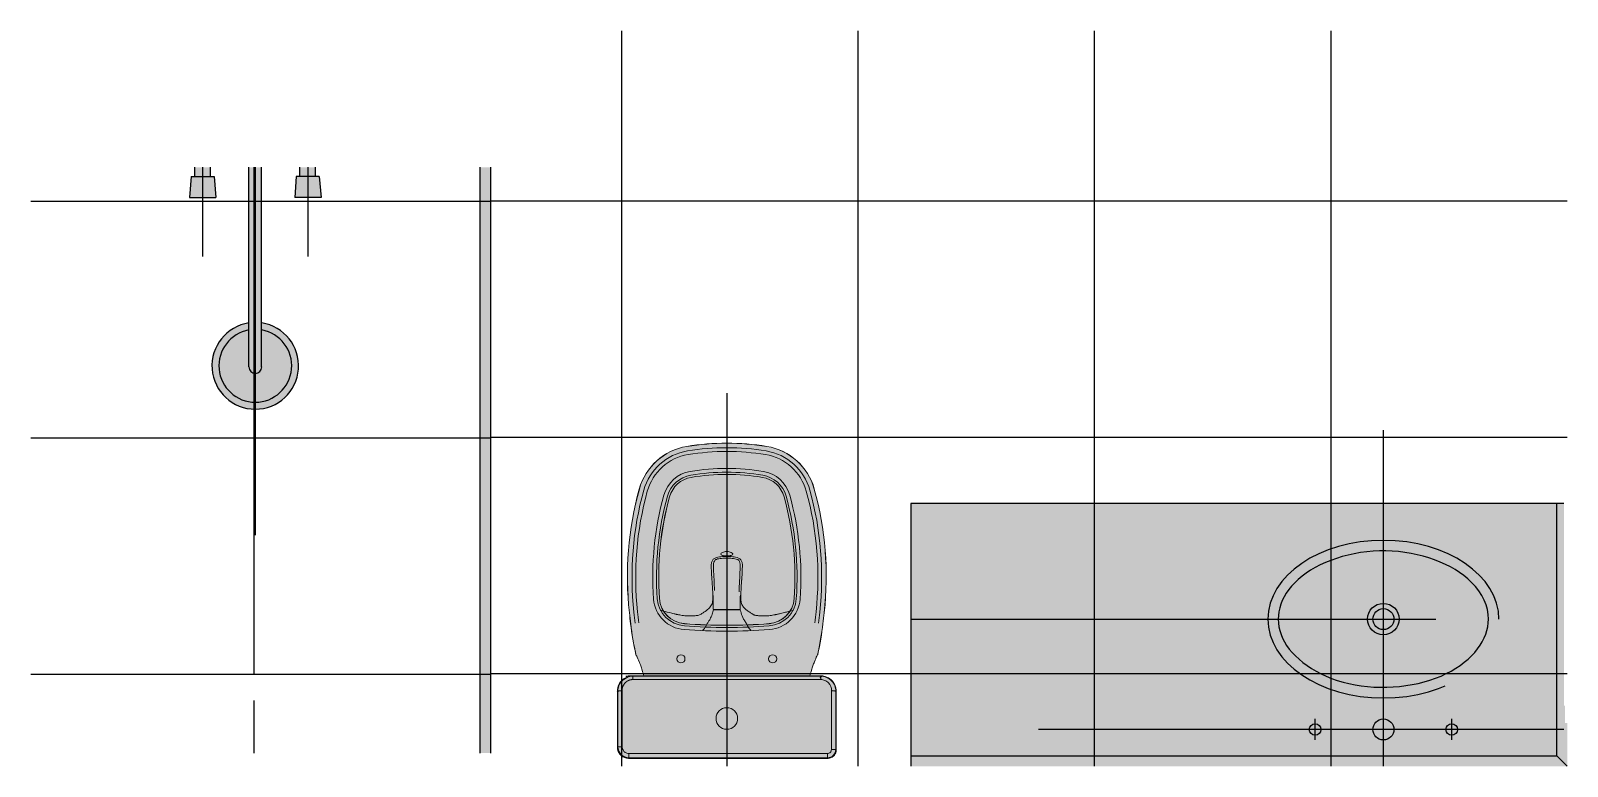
# Model space of a CAD drawing. Header units: millimetres. Extents: x -16.5 to 79.8, y -29.3 to 65.7.
# Drawn here: x 13.6 to 16.525, y 4.275 to 5.675 of the extents above; entities that cross this region are included whole.
import ezdxf

# ---------------------------------------------------------------- set-up
doc = ezdxf.new("R2010")
doc.units = ezdxf.units.MM
doc.header["$LTSCALE"] = 20
doc.linetypes.add('HIDDEN', pattern=[0.375, 0.25, -0.125])
doc.layers.add('ARQ-STA - MOBILIÁRIO_GERAL', color=251, linetype='Continuous')
doc.layers.add('ARQ-STA - PISOS_APARTAMENTOS - BANHEIROS', color=8, linetype='Continuous')

# ---------------------------------------------------------------- blocks, each defined once
blk = doc.blocks.new('MS - L1A - PRE - TOB - TIPO_1_AO_16 - MOBILIÁRIO - LAYOUT_GERAL')
at = {"layer": 'ARQ-STA - MOBILIÁRIO_GERAL'}
h = blk.add_hatch(color=255, dxfattribs=at)
h.dxf.hatch_style = 1
h.paths.add_polyline_path([(3334.1191, 1276.6262), (3334.1191, 1276.6088), (3334.1259, 1276.6088), (3334.1287, 1276.5688), (3334.0789, 1276.5688), (3334.0823, 1276.6088), (3334.0891, 1276.6088), (3334.0891, 1276.6262)])
edge = h.paths.add_edge_path()
edge.add_line((3334.1919, 1276.6262), (3334.1919, 1276.33))
edge.add_arc((3334.2041, 1276.2484), 0.0825, 458.4801, 801.5199)
edge.add_line((3334.2162, 1276.33), (3334.2162, 1276.6262))
edge.add_line((3334.2162, 1276.6262), (3334.1919, 1276.6262))
h.paths.add_polyline_path([(3334.319, 1276.6262), (3334.319, 1276.6088), (3334.3259, 1276.6088), (3334.3293, 1276.5688), (3334.2794, 1276.5688), (3334.2822, 1276.6088), (3334.289, 1276.6088), (3334.289, 1276.6262)])
h.paths.add_polyline_path([(3334.6316, 1276.6262), (3334.6516, 1276.6262), (3334.6516, 1275.5112), (3334.6316, 1275.5112)])
h = blk.add_hatch(color=255, dxfattribs=at)
h.dxf.hatch_style = 1
edge = h.paths.add_edge_path()
edge.add_arc((3335.1017, 1275.6295), 0.4717, 440.7069, 450.0006)
edge.add_arc((3335.1017, 1275.6295), 0.4717, 449.9995, 459.2931)
edge.add_arc((3335.0437, 1275.9838), 0.1127, 99.2931, 164.529)
edge.add_arc((3335.5385, 1275.8469), 0.6261, 164.529, 186.29)
edge.add_arc((3336.7933, 1275.9852), 1.8885, 186.29, 186.9272)
edge.add_arc((3335.5312, 1275.8318), 0.6171, 186.9272, 192.4042)
edge.add_spline(control_points=[(3334.9285, 1275.6993), (3334.9285, 1275.6992), (3334.9286, 1275.6989), (3334.9288, 1275.6985)], knot_values=[0, 0, 0, 0, 1, 1, 1, 1], degree=3, periodic=0)
edge.add_spline(control_points=[(3334.9288, 1275.6985), (3334.9292, 1275.6976), (3334.9296, 1275.6967), (3334.9301, 1275.6959)], knot_values=[0, 0, 0, 0, 1, 1, 1, 1], degree=3, periodic=0)
edge.add_spline(control_points=[(3334.9301, 1275.6959), (3334.9317, 1275.6929), (3334.9333, 1275.6893), (3334.935, 1275.6852)], knot_values=[0, 0, 0, 0, 1, 1, 1, 1], degree=3, periodic=0)
edge.add_spline(control_points=[(3334.935, 1275.6852), (3334.9359, 1275.6828), (3334.9369, 1275.6802), (3334.9388, 1275.6748), (3334.9397, 1275.6719), (3334.9406, 1275.6689)], knot_values=[0, 0, 0, 0, 0.5, 0.5, 1, 1, 1, 1], degree=3, periodic=0)
edge.add_spline(control_points=[(3334.9406, 1275.6689), (3334.9417, 1275.6653), (3334.9428, 1275.6618), (3334.9439, 1275.6582)], knot_values=[1.001746, 1.001746, 1.001746, 1.001746, 1.606549, 1.606549, 1.606549, 1.606549], degree=3, periodic=0)
edge.add_line((3334.9439, 1275.6582), (3335.2595, 1275.6582))
edge.add_spline(control_points=[(3335.2595, 1275.6582), (3335.2606, 1275.6618), (3335.2617, 1275.6653), (3335.2628, 1275.6689)], knot_values=[-0.606371, -0.606371, -0.606371, -0.606371, -0.002879, -0.002879, -0.002879, -0.002879], degree=3, periodic=0)
edge.add_spline(control_points=[(3335.2628, 1275.6689), (3335.2637, 1275.6719), (3335.2646, 1275.6747), (3335.2665, 1275.6801), (3335.2675, 1275.6828), (3335.2684, 1275.6852)], knot_values=[0, 0, 0, 0, 0.5, 0.5, 1, 1, 1, 1], degree=3, periodic=0)
edge.add_spline(control_points=[(3335.2684, 1275.6852), (3335.2701, 1275.6893), (3335.2717, 1275.6929), (3335.2733, 1275.6959)], knot_values=[0, 0, 0, 0, 1, 1, 1, 1], degree=3, periodic=0)
edge.add_spline(control_points=[(3335.2733, 1275.6959), (3335.2738, 1275.6967), (3335.2742, 1275.6976), (3335.2746, 1275.6985)], knot_values=[0, 0, 0, 0, 1, 1, 1, 1], degree=3, periodic=0)
edge.add_spline(control_points=[(3335.2746, 1275.6985), (3335.2748, 1275.6988), (3335.2748, 1275.699), (3335.2749, 1275.6993)], knot_values=[0, 0, 0, 0, 1, 1, 1, 1], degree=3, periodic=0)
edge.add_arc((3334.6724, 1275.8318), 0.6169, 347.5956, 353.0726)
edge.add_arc((3333.4101, 1275.9852), 1.8885, 353.0726, 353.71)
edge.add_arc((3334.6649, 1275.8469), 0.6261, 353.71, 375.471)
edge.add_arc((3335.1597, 1275.9838), 0.1127, 375.471, 440.7069)
h = blk.add_hatch(color=255, dxfattribs=at)
h.dxf.hatch_style = 1
h.paths.add_polyline_path([(3336.7016, 1275.5683), (3336.7016, 1275.4862), (3335.4517, 1275.4862), (3335.4517, 1275.9862), (3336.6952, 1275.9862), (3336.6952, 1275.6013), (3336.697, 1275.6013), (3336.697, 1275.5683)])
h = blk.add_hatch(color=255, dxfattribs=at)
h.dxf.hatch_style = 1
h.paths.add_polyline_path([(3335.3101, 1275.6285), (3335.3101, 1275.518, -0.414214), (3335.2933, 1275.5012), (3334.9153, 1275.5012, -0.414214), (3334.8933, 1275.5232), (3334.8933, 1275.6285, -0.414214), (3334.923, 1275.6582), (3335.2804, 1275.6582, -0.414215)])
for p, q in [((3334.0891, 1276.6088), (3334.0891, 1276.6262)), ((3334.1191, 1276.6088), (3334.1191, 1276.6262)), ((3334.1919, 1276.2462), (3334.1919, 1276.6262)), ((3334.2162, 1276.2462), (3334.2162, 1276.6262)), ((3334.289, 1276.6088), (3334.289, 1276.6262)), ((3334.319, 1276.6088), (3334.319, 1276.6262)), ((3334.0823, 1276.6088), (3334.0789, 1276.5688)), ((3334.0823, 1276.6088), (3334.1259, 1276.6088)), ((3334.1259, 1276.6088), (3334.1287, 1276.5688)), ((3334.2822, 1276.6088), (3334.2794, 1276.5688)), ((3334.3259, 1276.6088), (3334.2822, 1276.6088)), ((3334.3259, 1276.6088), (3334.3293, 1276.5688)), ((3334.0789, 1276.5688), (3334.1287, 1276.5688)), ((3334.3293, 1276.5688), (3334.2794, 1276.5688))]:
    blk.add_line(p, q, dxfattribs=at)
at = {"layer": 'ARQ-STA - MOBILIÁRIO_GERAL', "linetype": 'HIDDEN', "ltscale": 0.2}
blk.add_line((3334.2041, 1276.6262), (3334.2041, 1275.9262), dxfattribs=at)
at = {"layer": 'ARQ-STA - MOBILIÁRIO_GERAL', "linetype": 'Continuous', "lineweight": 18}
blk.add_line((3335.3101, 1275.518), (3335.3101, 1275.6285), dxfattribs=at)
at = {"layer": 'ARQ-STA - MOBILIÁRIO_GERAL', "linetype": 'Continuous', "lineweight": 13}
blk.add_line((3334.9153, 1275.5103), (3335.2933, 1275.5103), dxfattribs=at)
at = {"layer": 'ARQ-STA - MOBILIÁRIO_GERAL', "linetype": 'HIDDEN', "ltscale": 0.2}
for points in [[(3334.1038, 1276.6262), (3334.1038, 1276.4562)], [(3334.3044, 1276.6262), (3334.3044, 1276.4562)], [(3335.1016, 1276.1962), (3335.1016, 1275.4862)], [(3336.3516, 1275.4862), (3336.3516, 1276.1262)], [(3335.4517, 1275.7662), (3336.6952, 1275.7662)], [(3336.6952, 1275.5562), (3335.4517, 1275.5562)]]:
    blk.add_lwpolyline(points, dxfattribs=at)
at = {"layer": 'ARQ-STA - MOBILIÁRIO_GERAL'}
for points in [[(3334.6316, 1276.6262), (3334.6316, 1275.5112)], [(3334.6516, 1276.6262), (3334.6516, 1275.5112)], [(3336.6952, 1275.9862), (3335.4517, 1275.9862), (3335.4517, 1275.4862)], [(3335.4517, 1275.5062), (3336.6816, 1275.5062), (3336.6816, 1275.9862)], [(3336.6816, 1275.5062), (3336.7016, 1275.4862)]]:
    blk.add_lwpolyline(points, dxfattribs=at)
at = {"layer": 'ARQ-STA - MOBILIÁRIO_GERAL', "linetype": 'Continuous', "lineweight": 18}
for points in [[(3334.9285, 1275.6993, -0.023908), (3334.9186, 1275.7574, -0.002781), (3334.9162, 1275.7783, -0.095237), (3334.9351, 1276.0139, -0.292591), (3335.0255, 1276.095, -0.040573), (3335.1017, 1276.1012, -0.040573), (3335.1779, 1276.095, -0.292591), (3335.2683, 1276.0139, -0.095237), (3335.2872, 1275.7783)], [(3335.2872, 1275.7783, -0.002781), (3335.2848, 1275.7574, -0.023902), (3335.2749, 1275.6993)], [(3335.2804, 1275.6582, -0.414214), (3335.3101, 1275.6285), (3335.3101, 1275.6285)], [(3335.2933, 1275.5012), (3334.9153, 1275.5012, -0.414214), (3334.8933, 1275.5232), (3334.8933, 1275.6285)]]:
    blk.add_lwpolyline(points, format="xyb", dxfattribs=at)
at = {"layer": 'ARQ-STA - MOBILIÁRIO_GERAL', "linetype": 'Continuous', "lineweight": 13}
for points in [[(3334.9288, 1275.6985, -0.024218), (3334.9187, 1275.7574, -0.002781), (3334.9163, 1275.7783, -0.095237), (3334.9352, 1276.0139, -0.292591), (3335.0255, 1276.0949)], [(3335.0255, 1276.0949, -0.040573), (3335.1017, 1276.1011, -0.040573), (3335.1779, 1276.0949, -0.292591), (3335.2682, 1276.0139, -0.095237), (3335.2871, 1275.7783, -0.002781), (3335.2847, 1275.7574, -0.024218), (3335.2746, 1275.6985)], [(3334.9343, 1275.7593, -0.002781), (3334.9319, 1275.78, -0.095237), (3334.9504, 1276.0097, -0.292591), (3335.0281, 1276.0794, -0.040574), (3335.1017, 1276.0854, -0.040573), (3335.1753, 1276.0794, -0.292591), (3335.253, 1276.0097, -0.095237), (3335.2715, 1275.78, -0.002781), (3335.2691, 1275.7593)]]:
    blk.add_lwpolyline(points, format="xyb", dxfattribs=at)
at = {"layer": 'ARQ-STA - MOBILIÁRIO_GERAL', "linetype": 'Continuous', "lineweight": 13, "extrusion": (0, 0, -1)}
for points in [[(-3335.2761, 1275.7585, -0.002781), (-3335.2785, 1275.7792, -0.095237), (-3335.2598, 1276.0115, -0.292591), (-3335.1765, 1276.0864, -0.040573), (-3335.1017, 1276.0924, -0.040573), (-3335.0269, 1276.0864, -0.292591), (-3334.9436, 1276.0115)], [(-3334.9436, 1276.0115, -0.095237), (-3334.9249, 1275.7792, -0.002781), (-3334.9273, 1275.7585)]]:
    blk.add_lwpolyline(points, format="xyb", dxfattribs=at)
for points in [[(-3335.2215, 1276.002, -0.291578), (-3335.1712, 1276.0473, -0.04124), (-3335.1017, 1276.053, -0.041239), (-3335.0322, 1276.0473, -0.291578), (-3334.9819, 1276.002, -0.08628), (-3334.9623, 1275.8045, -0.371727), (-3335.0204, 1275.7463, -0.037032), (-3335.183, 1275.7463, -0.371727), (-3335.2411, 1275.8045, -0.08628)], [(-3335.1694, 1276.0361, -0.04124), (-3335.1017, 1276.0417, -0.04124), (-3335.034, 1276.0361, -0.291578), (-3334.9927, 1275.999, -0.08628), (-3334.9735, 1275.8053, -0.371727), (-3335.0212, 1275.7575, -0.037032), (-3335.1822, 1275.7575, -0.371727), (-3335.2299, 1275.8053, -0.08628), (-3335.2107, 1275.999, -0.291578)]]:
    blk.add_lwpolyline(points, format="xyb", close=True, dxfattribs=at)
at = {"layer": 'ARQ-STA - MOBILIÁRIO_GERAL', "linetype": 'Continuous', "lineweight": 13}
blk.add_lwpolyline([(3335.1017, 1276.0459, -0.04124), (3335.17, 1276.0402, -0.291578), (3335.2146, 1276.0001, -0.08628), (3335.234, 1275.805, -0.371727), (3335.1825, 1275.7534, -0.037032), (3335.0209, 1275.7534, -0.371727), (3334.9694, 1275.805, -0.08628), (3334.9888, 1276.0001, -0.291578), (3335.0334, 1276.0402, -0.04124)], format="xyb", close=True, dxfattribs=at)
at = {"layer": 'ARQ-STA - MOBILIÁRIO_GERAL', "linetype": 'Continuous', "lineweight": 18, "extrusion": (0, 0, -1)}
blk.add_lwpolyline([(-3335.0212, 1275.7576, -0.037032), (-3335.1822, 1275.7576, -0.371727), (-3335.2299, 1275.8053, -0.08628), (-3335.2106, 1275.999, -0.291578), (-3335.1694, 1276.0361, -0.04124), (-3335.1017, 1276.0417, -0.04124), (-3335.034, 1276.0361, -0.291578), (-3334.9928, 1275.999, -0.08628), (-3334.9735, 1275.8053, -0.371727)], format="xyb", close=True, dxfattribs=at)
at = {"layer": 'ARQ-STA - MOBILIÁRIO_GERAL', "linetype": 'HIDDEN', "ltscale": 0.1}
for points in [[(3336.2216, 1275.5362), (3336.2216, 1275.5762)], [(3336.4816, 1275.5362), (3336.4816, 1275.5762)]]:
    blk.add_lwpolyline(points, dxfattribs=at)
at = {"layer": 'ARQ-STA - MOBILIÁRIO_GERAL', "ltscale": 5}
for centre, radius in [((3336.3516, 1275.7662), 0.03), ((3336.3516, 1275.7662), 0.02), ((3336.2216, 1275.5562), 0.011), ((3336.3516, 1275.5562), 0.02), ((3336.4816, 1275.5562), 0.011)]:
    blk.add_circle(centre, radius, dxfattribs=at)
at = {"layer": 'ARQ-STA - MOBILIÁRIO_GERAL', "linetype": 'Continuous', "lineweight": 18, "ltscale": 5, "extrusion": (0, 0, -1)}
for centre, radius in [((-3335.0144, 1275.6907), 0.0077), ((-3335.189, 1275.6907), 0.0077), ((-3335.1017, 1275.5771), 0.0205)]:
    blk.add_circle(centre, radius, dxfattribs=at)
at = {"layer": 'ARQ-STA - MOBILIÁRIO_GERAL'}
for centre, radius, start, end in [((3334.2041, 1276.2484), 0.0825, 98.4801, 81.5199), ((3334.2041, 1276.2484), 0.0693, 100.118, 79.882), ((3334.2041, 1276.2462), 0.0122, 180, 0)]:
    blk.add_arc(centre, radius, start, end, dxfattribs=at)
at = {"layer": 'ARQ-STA - MOBILIÁRIO_GERAL', "linetype": 'HIDDEN', "ltscale": 0.2, "extrusion": (0, 0, -1)}
blk.add_ellipse((3336.3516, 1275.7662), major_axis=(0.22, 0), ratio=0.681818, dxfattribs=at)
at = {"layer": 'ARQ-STA - MOBILIÁRIO_GERAL', "linetype": 'Continuous', "lineweight": 18}
for points, knots in [([(3335.1304, 1275.8462), (3335.1307, 1275.8517), (3335.131, 1275.8572), (3335.1313, 1275.8646), (3335.1314, 1275.8665), (3335.1314, 1275.8698), (3335.1313, 1275.8712), (3335.131, 1275.8726), (3335.1309, 1275.873), (3335.1308, 1275.8734), (3335.1301, 1275.8757), (3335.1292, 1275.8773), (3335.1277, 1275.8797), (3335.1271, 1275.8805), (3335.1257, 1275.8817), (3335.1248, 1275.8821), (3335.1222, 1275.8832), (3335.1203, 1275.8837), (3335.1167, 1275.8844), (3335.1148, 1275.8847), (3335.1092, 1275.8853), (3335.1055, 1275.8855), (3335.1017, 1275.8855), (3335.0979, 1275.8855), (3335.0942, 1275.8853), (3335.0886, 1275.8847), (3335.0867, 1275.8844), (3335.0831, 1275.8837), (3335.0812, 1275.8832), (3335.0786, 1275.8821), (3335.0777, 1275.8817), (3335.0763, 1275.8805), (3335.0757, 1275.8797), (3335.0742, 1275.8773), (3335.0733, 1275.8757), (3335.0726, 1275.8734), (3335.0725, 1275.873), (3335.0724, 1275.8726), (3335.0721, 1275.8712), (3335.072, 1275.8698), (3335.072, 1275.8665), (3335.0721, 1275.8646), (3335.0724, 1275.8572), (3335.0727, 1275.8517), (3335.073, 1275.8462)], [0, 0, 0, 0, 0.625488, 0.625488, 0.83705, 0.83705, 1, 1, 1, 1.036884, 1.036884, 1.197403, 1.197403, 1.277663, 1.277663, 1.357922, 1.357922, 1.518442, 1.518442, 1.678961, 1.678961, 2, 2, 2, 2.321258, 2.321258, 2.481887, 2.481887, 2.642516, 2.642516, 2.72283, 2.72283, 2.803145, 2.803145, 2.963774, 2.963774, 3, 3, 3, 3.163702, 3.163702, 3.375074, 3.375074, 4, 4, 4, 4]), ([(3335.1017, 1275.8865), (3335.1049, 1275.8865), (3335.1081, 1275.8868), (3335.1121, 1275.8882), (3335.1131, 1275.8891), (3335.1129, 1275.8913), (3335.1119, 1275.8924), (3335.1089, 1275.8938), (3335.1077, 1275.8942), (3335.1049, 1275.8948), (3335.1033, 1275.895), (3335.1017, 1275.895), (3335.1001, 1275.895), (3335.0985, 1275.8948), (3335.0957, 1275.8942), (3335.0944, 1275.8938), (3335.0915, 1275.8924), (3335.0905, 1275.8913), (3335.0904, 1275.8891), (3335.0913, 1275.8882), (3335.0943, 1275.8872), (3335.0956, 1275.8869), (3335.0985, 1275.8866), (3335.1001, 1275.8865), (3335.1017, 1275.8865)], [0, 0, 0, 0, 0.25, 0.25, 0.5, 0.5, 0.75, 0.75, 0.875, 0.875, 1, 1, 1, 1.125, 1.125, 1.25, 1.25, 1.5, 1.5, 1.75, 1.75, 1.875, 1.875, 2, 2, 2, 2]), ([(3335.0752, 1275.8076), (3335.0752, 1275.8081), (3335.0751, 1275.8109), (3335.0749, 1275.8156), (3335.0747, 1275.8212), (3335.0744, 1275.8263), (3335.0741, 1275.8309), (3335.0739, 1275.8348), (3335.0737, 1275.8375), (3335.0735, 1275.8396), (3335.0734, 1275.8411), (3335.0733, 1275.8424), (3335.0732, 1275.8438), (3335.0731, 1275.8451), (3335.073, 1275.8459), (3335.073, 1275.8462)], [0, 0, 0, 0, 0.033552, 0.159858, 0.26751, 0.358125, 0.456129, 0.530778, 0.584152, 0.61643, 0.656607, 0.707981, 0.771742, 0.87783, 1, 1, 1, 1]), ([(3335.1304, 1275.8462), (3335.1304, 1275.8459), (3335.1303, 1275.8451), (3335.1302, 1275.8438), (3335.1301, 1275.8424), (3335.13, 1275.8411), (3335.1299, 1275.8396), (3335.1297, 1275.8375), (3335.1295, 1275.8348), (3335.1293, 1275.8309), (3335.129, 1275.8263), (3335.1287, 1275.8212), (3335.1285, 1275.8156), (3335.1283, 1275.8109), (3335.1282, 1275.8081), (3335.1282, 1275.8076)], [0, 0, 0, 0, 0.122166, 0.228254, 0.292014, 0.343386, 0.383563, 0.415842, 0.469217, 0.543866, 0.641871, 0.732487, 0.84014, 0.966447, 1, 1, 1, 1]), ([(3335.1273, 1275.7849), (3335.1248, 1275.7848), (3335.1176, 1275.7845), (3335.1051, 1275.7843), (3335.0905, 1275.7844), (3335.0806, 1275.7847), (3335.0761, 1275.7849)], [0, 0, 0, 0, 0.144584, 0.41997, 0.73818, 1, 1, 1, 1]), ([(3334.9285, 1275.6996), (3334.9285, 1275.6992), (3334.9286, 1275.6989), (3334.9288, 1275.6985), (3334.9292, 1275.6976), (3334.9296, 1275.6967), (3334.9301, 1275.6959), (3334.9317, 1275.6929), (3334.9333, 1275.6893), (3334.935, 1275.6852), (3334.9359, 1275.6828), (3334.9369, 1275.6802), (3334.9388, 1275.6748), (3334.9397, 1275.6719), (3334.9406, 1275.6689), (3334.9406, 1275.6689), (3334.9406, 1275.6689), (3334.9406, 1275.6689), (3334.9417, 1275.6653), (3334.9428, 1275.6618), (3334.9439, 1275.6582)], [0, 0, 0, 0, 1, 1, 1, 2, 2, 2, 3, 3, 3, 3.5, 3.5, 4, 4, 4, 4.001746, 4.001746, 4.001746, 4.606549, 4.606549, 4.606549, 4.606549]), ([(3335.2595, 1275.6582), (3335.2606, 1275.6618), (3335.2617, 1275.6653), (3335.2628, 1275.6689), (3335.2628, 1275.6689), (3335.2628, 1275.6689), (3335.2628, 1275.6689), (3335.2637, 1275.6719), (3335.2646, 1275.6747), (3335.2665, 1275.6801), (3335.2675, 1275.6828), (3335.2684, 1275.6852), (3335.2701, 1275.6893), (3335.2717, 1275.6929), (3335.2733, 1275.6959), (3335.2738, 1275.6967), (3335.2742, 1275.6976), (3335.2746, 1275.6985), (3335.2748, 1275.6988), (3335.2748, 1275.699), (3335.2749, 1275.6993)], [0, 0, 0, 0, 0.603492, 0.603492, 0.603492, 0.606371, 0.606371, 0.606371, 1.106371, 1.106371, 1.606371, 1.606371, 1.606371, 2.606371, 2.606371, 2.606371, 3.606371, 3.606371, 3.606371, 4.606371, 4.606371, 4.606371, 4.606371])]:
    blk.add_open_spline(points, degree=3, knots=knots, dxfattribs=at)
at = {"layer": 'ARQ-STA - MOBILIÁRIO_GERAL'}
blk.add_open_spline([(3336.5516, 1275.7662), (3336.5516, 1275.7281), (3336.5229, 1275.6878), (3336.4196, 1275.6371), (3336.3475, 1275.6295), (3336.2247, 1275.6575), (3336.1767, 1275.6925), (3336.1425, 1275.7677), (3336.1524, 1275.8084), (3336.2264, 1275.8752), (3336.2912, 1275.8972), (3336.4214, 1275.8952), (3336.4845, 1275.8711), (3336.5408, 1275.8151), (3336.5516, 1275.7904), (3336.5516, 1275.7662)], degree=3, knots=[0, 0, 0, 0, 0.947093, 0.947093, 1.894187, 1.894187, 2.84128, 2.84128, 3.788374, 3.788374, 4.735467, 4.735467, 5.682561, 5.682561, 6.283185, 6.283185, 6.283185, 6.283185], dxfattribs=at)
at = {"layer": 'ARQ-STA - MOBILIÁRIO_GERAL', "linetype": 'Continuous', "lineweight": 13}
for points, knots in [([(3335.0782, 1275.8209), (3335.0779, 1275.8277), (3335.0777, 1275.8346), (3335.077, 1275.8482), (3335.0766, 1275.8551), (3335.0763, 1275.8636), (3335.0762, 1275.8653), (3335.0761, 1275.8686), (3335.0761, 1275.8703), (3335.0766, 1275.8737), (3335.0773, 1275.8753), (3335.0786, 1275.8775), (3335.079, 1275.8782), (3335.0798, 1275.8791), (3335.0803, 1275.8793), (3335.081, 1275.8797), (3335.0814, 1275.8798), (3335.085, 1275.8811), (3335.0883, 1275.8816), (3335.095, 1275.8822), (3335.0983, 1275.8824), (3335.1017, 1275.8824), (3335.1052, 1275.8824), (3335.1086, 1275.8822), (3335.1138, 1275.8817), (3335.1155, 1275.8815), (3335.1189, 1275.8808), (3335.1206, 1275.8803), (3335.1227, 1275.8795), (3335.1231, 1275.8794), (3335.1238, 1275.8789), (3335.1241, 1275.8786), (3335.1248, 1275.8775), (3335.1253, 1275.8767), (3335.1265, 1275.8744), (3335.127, 1275.8727), (3335.1273, 1275.8692), (3335.1273, 1275.8675), (3335.1272, 1275.8639), (3335.1271, 1275.8622), (3335.1267, 1275.8534), (3335.1263, 1275.8463), (3335.1256, 1275.8322), (3335.1254, 1275.8251), (3335.1252, 1275.818)], [0, 0, 0, 0, 0.25, 0.25, 0.5, 0.5, 0.5625, 0.5625, 0.625, 0.625, 0.6875, 0.6875, 0.71875, 0.71875, 0.734375, 0.734375, 0.75, 0.75, 0.875, 0.875, 1, 1, 1, 1.125, 1.125, 1.1875, 1.1875, 1.25, 1.25, 1.265625, 1.265625, 1.28125, 1.28125, 1.3125, 1.3125, 1.375, 1.375, 1.4375, 1.4375, 1.5, 1.5, 1.75, 1.75, 2, 2, 2, 2]), ([(3335.0752, 1275.8073), (3335.0752, 1275.8071), (3335.0752, 1275.8069), (3335.0752, 1275.8054), (3335.0751, 1275.8039), (3335.0748, 1275.8009), (3335.0745, 1275.7994), (3335.0738, 1275.7963), (3335.0733, 1275.7949), (3335.0713, 1275.7907), (3335.0694, 1275.7884), (3335.0645, 1275.7838), (3335.0615, 1275.7816), (3335.0564, 1275.7782), (3335.0547, 1275.777), (3335.0519, 1275.7753), (3335.0509, 1275.7748), (3335.0488, 1275.774), (3335.0478, 1275.7737), (3335.0456, 1275.7732), (3335.0444, 1275.773), (3335.0422, 1275.7728), (3335.0411, 1275.7728), (3335.0378, 1275.7727), (3335.0356, 1275.7724), (3335.0311, 1275.7723), (3335.0288, 1275.7724), (3335.0232, 1275.7725), (3335.0201, 1275.7728), (3335.0153, 1275.7736), (3335.0137, 1275.7739), (3335.0116, 1275.7744), (3335.0111, 1275.7745), (3335.01, 1275.7746), (3335.0093, 1275.7747), (3335.0081, 1275.7748), (3335.0077, 1275.7749), (3335.007, 1275.7751), (3335.0066, 1275.7752), (3335.0054, 1275.7755), (3335.0046, 1275.7757), (3335.003, 1275.776), (3335.0022, 1275.7762), (3334.9999, 1275.7768), (3334.9985, 1275.7771), (3334.9911, 1275.779), (3334.9855, 1275.7803), (3334.9797, 1275.7818), (3334.979, 1275.7819), (3334.9778, 1275.7823), (3334.9773, 1275.7824), (3334.9761, 1275.7828), (3334.9755, 1275.783), (3334.975, 1275.7832)], [0, 0, 0, 0, 0.007224, 0.007224, 0.062951, 0.062951, 0.118677, 0.118677, 0.174404, 0.174404, 0.285857, 0.285857, 0.39731, 0.39731, 0.453037, 0.453037, 0.4809, 0.4809, 0.508764, 0.508764, 0.536627, 0.536627, 0.56449, 0.56449, 0.620217, 0.620217, 0.675943, 0.675943, 0.73167, 0.73167, 0.759533, 0.759533, 0.766499, 0.766499, 0.773465, 0.773465, 0.780431, 0.780431, 0.787397, 0.787397, 0.801328, 0.801328, 0.81526, 0.81526, 0.843123, 0.843123, 0.954577, 0.954577, 0.968508, 0.968508, 0.98244, 0.98244, 1, 1, 1, 1]), ([(3335.1282, 1275.8073), (3335.1282, 1275.8065), (3335.1282, 1275.8041), (3335.1286, 1275.801), (3335.1292, 1275.7978), (3335.1299, 1275.7952), (3335.1318, 1275.7911), (3335.1355, 1275.7867), (3335.1403, 1275.7828), (3335.1439, 1275.7802), (3335.1466, 1275.7784), (3335.149, 1275.7769), (3335.151, 1275.7756), (3335.1528, 1275.7746), (3335.1546, 1275.774), (3335.157, 1275.7733), (3335.1595, 1275.7729), (3335.1617, 1275.7728), (3335.1639, 1275.7727), (3335.1667, 1275.7726), (3335.17, 1275.7723), (3335.1736, 1275.7723), (3335.1791, 1275.7725), (3335.1851, 1275.773), (3335.1902, 1275.774), (3335.1927, 1275.7745), (3335.1938, 1275.7747), (3335.1948, 1275.7748), (3335.196, 1275.775), (3335.1976, 1275.7754), (3335.1996, 1275.7758), (3335.2027, 1275.7766), (3335.208, 1275.7779), (3335.2152, 1275.7797), (3335.2218, 1275.7813), (3335.2261, 1275.7824), (3335.2279, 1275.783), (3335.2285, 1275.7832)], [0, 0, 0, 0, 0.030875, 0.095015, 0.118974, 0.143248, 0.192299, 0.289403, 0.353192, 0.387981, 0.415891, 0.438984, 0.462113, 0.474117, 0.488267, 0.507828, 0.534004, 0.546266, 0.558162, 0.581656, 0.604823, 0.627768, 0.652776, 0.71022, 0.741145, 0.750149, 0.755834, 0.761737, 0.770269, 0.777559, 0.793144, 0.808435, 0.838403, 0.900158, 0.957468, 0.984918, 1, 1, 1, 1]), ([(3335.0557, 1275.745), (3335.0561, 1275.7453), (3335.0565, 1275.7457), (3335.0584, 1275.7476), (3335.0596, 1275.7492), (3335.0612, 1275.7518), (3335.0617, 1275.7528), (3335.0628, 1275.7547), (3335.0633, 1275.7556), (3335.0647, 1275.7584), (3335.0658, 1275.76), (3335.0679, 1275.7631), (3335.0689, 1275.7647), (3335.0714, 1275.7693), (3335.0727, 1275.7724), (3335.0748, 1275.7784), (3335.0755, 1275.7814), (3335.0761, 1275.7842)], [0, 0, 0, 0, 0.030081, 0.030081, 0.151321, 0.151321, 0.211941, 0.211941, 0.272561, 0.272561, 0.393801, 0.393801, 0.515041, 0.515041, 0.75752, 0.75752, 1, 1, 1, 1]), ([(3335.0761, 1275.7842), (3335.0932, 1275.7835), (3335.1102, 1275.7835), (3335.1273, 1275.7842), (3335.1273, 1275.7846), (3335.1273, 1275.7848), (3335.1273, 1275.7848)], [0, 0, 0, 0, 1, 1, 1, 2, 2, 2, 2]), ([(3335.1472, 1275.7454), (3335.1467, 1275.7459), (3335.1451, 1275.7474), (3335.1432, 1275.7501), (3335.1414, 1275.7532), (3335.1401, 1275.7556), (3335.139, 1275.7578), (3335.1374, 1275.7603), (3335.1353, 1275.7634), (3335.1318, 1275.7693), (3335.1292, 1275.7762), (3335.1278, 1275.782), (3335.1273, 1275.784), (3335.1273, 1275.7842)], [0, 0, 0, 0, 0.049374, 0.136629, 0.22604, 0.284087, 0.314268, 0.392972, 0.468638, 0.542618, 0.836797, 0.982964, 1, 1, 1, 1]), ([(3334.8944, 1275.5232), (3334.8944, 1275.5586), (3334.8943, 1275.5938), (3334.894, 1275.6285), (3334.894, 1275.6323), (3334.8948, 1275.6361), (3334.8976, 1275.6431), (3334.8998, 1275.6463), (3334.9051, 1275.6517), (3334.9083, 1275.6539), (3334.9153, 1275.6568), (3334.9192, 1275.6576), (3334.923, 1275.6576), (3335.0421, 1275.6576), (3335.1613, 1275.6576), (3335.2804, 1275.6576), (3335.2842, 1275.6576), (3335.288, 1275.6568), (3335.2951, 1275.6539), (3335.2983, 1275.6517), (3335.3036, 1275.6463), (3335.3058, 1275.6431), (3335.3086, 1275.6361), (3335.3094, 1275.6323), (3335.3093, 1275.6285), (3335.3091, 1275.5921), (3335.309, 1275.5551), (3335.309, 1275.518), (3335.309, 1275.5138), (3335.3073, 1275.5098), (3335.3015, 1275.504), (3335.2975, 1275.5023), (3335.2933, 1275.5023), (3335.1673, 1275.5023), (3335.0413, 1275.5023), (3334.9153, 1275.5023), (3334.9126, 1275.5023), (3334.9099, 1275.5029), (3334.9048, 1275.505), (3334.9025, 1275.5065), (3334.8967, 1275.5123), (3334.8944, 1275.5177), (3334.8944, 1275.5232)], [0, 0, 0, 0, 1, 1, 1, 1.25, 1.25, 1.5, 1.5, 1.75, 1.75, 2, 2, 2, 3, 3, 3, 3.25, 3.25, 3.5, 3.5, 3.75, 3.75, 4, 4, 4, 5, 5, 5, 5.5, 5.5, 6, 6, 6, 7, 7, 7, 7.25, 7.25, 7.5, 7.5, 8, 8, 8, 8]), ([(3334.9153, 1275.5012), (3334.9153, 1275.5012), (3334.9153, 1275.5012), (3334.9153, 1275.5012), (3335.0413, 1275.5012), (3335.1673, 1275.5012), (3335.2933, 1275.5012), (3335.2933, 1275.5043), (3335.2933, 1275.5073), (3335.2933, 1275.5103), (3335.2953, 1275.5103), (3335.2973, 1275.5112), (3335.3, 1275.514), (3335.3008, 1275.5159), (3335.3008, 1275.5179), (3335.3008, 1275.5556), (3335.3009, 1275.5931), (3335.3011, 1275.6301), (3335.3012, 1275.6356), (3335.299, 1275.641), (3335.2933, 1275.6469), (3335.291, 1275.6486), (3335.2859, 1275.6507), (3335.2832, 1275.6513), (3335.2804, 1275.6513), (3335.1613, 1275.6513), (3335.0421, 1275.6513), (3334.923, 1275.6513), (3334.923, 1275.6536), (3334.923, 1275.6559), (3334.923, 1275.6582), (3334.923, 1275.6582), (3334.923, 1275.6582), (3334.923, 1275.6582)], [0, 0, 0, 0, 1, 1, 1, 2, 2, 2, 3, 3, 3, 3.5, 3.5, 4, 4, 4, 5, 5, 5, 5.5, 5.5, 5.75, 5.75, 6, 6, 6, 7, 7, 7, 8, 8, 8, 9, 9, 9, 9])]:
    blk.add_open_spline(points, degree=3, knots=knots, dxfattribs=at)
at = {"layer": 'ARQ-STA - MOBILIÁRIO_GERAL', "linetype": 'Continuous', "lineweight": 18}
for points, weights, knots in [([(3335.0753, 1275.8116), (3335.0758, 1275.8108), (3335.076, 1275.81), (3335.076, 1275.809), (3335.076, 1275.8077), (3335.076, 1275.8063), (3335.076, 1275.803), (3335.076, 1275.801), (3335.076, 1275.7964), (3335.076, 1275.7938), (3335.076, 1275.7891), (3335.076, 1275.787), (3335.076, 1275.7849)], [1, 0.974876993882, 0.974876993882, 1, 1, 1, 1, 1, 1, 1, 1, 1, 1], [0, 0, 0, 0, 0.550807, 0.550807, 0.550807, 0.811629, 0.811629, 1.072451, 1.072451, 1.333273, 1.333273, 1.550807, 1.550807, 1.550807, 1.550807]), ([(3335.1274, 1275.7849), (3335.1274, 1275.787), (3335.1274, 1275.7891), (3335.1274, 1275.7938), (3335.1274, 1275.7964), (3335.1274, 1275.801), (3335.1274, 1275.803), (3335.1274, 1275.8063), (3335.1274, 1275.8077), (3335.1274, 1275.809), (3335.1274, 1275.81), (3335.1276, 1275.8108), (3335.1281, 1275.8116)], [1, 1, 1, 1, 1, 1, 1, 1, 1, 1, 0.974876993882, 0.974876993882, 1], [0, 0, 0, 0, 0.216819, 0.216819, 0.47788, 0.47788, 0.73894, 0.73894, 1, 1, 1, 1.550807, 1.550807, 1.550807, 1.550807])]:
    blk.add_rational_spline(points, weights, degree=3, knots=knots, dxfattribs=at)
at = {"layer": 'ARQ-STA - MOBILIÁRIO_GERAL', "linetype": 'Continuous', "lineweight": 13}
blk.add_open_spline([(3335.0761, 1275.7842), (3335.0761, 1275.7846), (3335.0761, 1275.7848), (3335.0761, 1275.7848)], degree=3, dxfattribs=at)
for points, weights, degree, knots in [([(3334.8933, 1275.5232), (3334.8933, 1275.5232), (3334.8933, 1275.5232), (3334.8933, 1275.5759), (3334.8933, 1275.6285), (3334.8933, 1275.6285), (3334.8933, 1275.6285), (3334.8933, 1275.6582), (3334.923, 1275.6582), (3335.1017, 1275.6582), (3335.2804, 1275.6582), (3335.2804, 1275.6582), (3335.2804, 1275.6582), (3335.3101, 1275.6582), (3335.3101, 1275.6285), (3335.3097, 1275.6285), (3335.3093, 1275.6285), (3335.3091, 1275.63), (3335.3011, 1275.6301)], [1, 1, 1, 1, 1, 1, 1, 0.707106781187, 1, 1, 1, 1, 1, 0.707106781187, 1, 1, 1, 0.719106041629, 1], 2, [0, 0, 0, 1, 1, 2, 2, 3, 3, 4.570796, 4.570796, 5.570796, 5.570796, 6.570796, 6.570796, 8.141593, 8.141593, 9.141593, 9.141593, 10.678155, 10.678155, 10.678155]), ([(3334.9023, 1275.6301), (3334.8943, 1275.63), (3334.894, 1275.6285), (3334.8937, 1275.6285), (3334.8933, 1275.6285), (3334.8933, 1275.6582), (3334.923, 1275.6582), (3335.1017, 1275.6582), (3335.2804, 1275.6582), (3335.2804, 1275.6548), (3335.2804, 1275.6513)], [1, 0.719106041629, 1, 1, 1, 0.707106781187, 1, 1, 1, 1, 1], 2, [0, 0, 0, 1.536563, 1.536563, 2.536563, 2.536563, 4.107359, 4.107359, 5.107359, 5.107359, 6.107359, 6.107359, 6.107359]), ([(3334.923, 1275.6513), (3334.9174, 1275.6513), (3334.9119, 1275.6489), (3334.9063, 1275.643), (3334.9048, 1275.6406), (3334.9027, 1275.6355), (3334.9022, 1275.6328), (3334.9023, 1275.6301), (3334.9025, 1275.5949), (3334.9026, 1275.5591), (3334.9026, 1275.5232), (3334.9026, 1275.5199), (3334.904, 1275.5165), (3334.9086, 1275.5118), (3334.9119, 1275.5103), (3334.9153, 1275.5103), (3334.9153, 1275.5073), (3334.9153, 1275.5043), (3334.9153, 1275.5012), (3334.9024, 1275.5012), (3334.8933, 1275.5103), (3334.8933, 1275.5232), (3334.8937, 1275.5232), (3334.894, 1275.5232), (3334.8944, 1275.5232), (3334.8946, 1275.5232), (3334.8979, 1275.5232), (3334.9026, 1275.5232)], [1, 1, 1, 1, 1, 1, 1, 1, 1, 1, 1, 1, 1, 1, 1, 1, 1, 1, 1, 0.804737854124, 0.804737854124, 1, 1, 1, 1, 0.812893605766, 0.812893605766, 1], 3, [0, 0, 0, 0, 0.5, 0.5, 0.75, 0.75, 1, 1, 1, 2, 2, 2, 2.5, 2.5, 3, 3, 3, 4, 4, 4, 5.570796, 5.570796, 5.570796, 6.570796, 6.570796, 6.570796, 8.106684, 8.106684, 8.106684, 8.106684]), ([(3335.3008, 1275.5179), (3335.3087, 1275.5179), (3335.309, 1275.518), (3335.3095, 1275.518), (3335.3101, 1275.518), (3335.3101, 1275.5012), (3335.2933, 1275.5012), (3335.2933, 1275.5012), (3335.2933, 1275.5012), (3335.3101, 1275.5012), (3335.3101, 1275.518), (3335.3101, 1275.518), (3335.3101, 1275.518), (3335.3101, 1275.5732), (3335.3101, 1275.6285)], [1, 0.719339350192, 1, 1, 1, 0.707106781187, 1, 1, 1, 0.707106781187, 1, 1, 1, 1, 1], 2, [0, 0, 0, 1.535891, 1.535891, 2.535891, 2.535891, 4.106687, 4.106687, 5.106687, 5.106687, 6.677484, 6.677484, 7.677484, 7.677484, 8.677484, 8.677484, 8.677484])]:
    blk.add_rational_spline(points, weights, degree=degree, knots=knots, dxfattribs=at)

msp = doc.modelspace()

# ---------------------------------------------------------------- hatches: boundary and pattern name
at = {"layer": 'ARQ-STA - PISOS_APARTAMENTOS - BANHEIROS'}
h = msp.add_hatch(dxfattribs=at)
h.set_pattern_fill('_USER', color=256, scale=0.45, double=1, pattern_type=0)
h.set_pattern_definition([(0, (15.1749, 4.4511), (0, 0.45), []), (90, (15.1749, 4.4511), (-0.45, 3e-17), [])])
h.paths.add_polyline_path([(14.4749, 4.275), (16.5249, 4.275), (16.5249, 5.675), (14.4749, 5.675)])
h = msp.add_hatch(dxfattribs=at)
h.set_pattern_fill('_USER', color=256, scale=0.45, double=1, pattern_type=0)
h.set_pattern_definition([(0, (14.4749, 4.44997), (0, 0.45), []), (90, (14.4749, 4.44997), (-0.45, 3e-17), [])])
h.paths.add_polyline_path([(14.4749, 5.415), (13.5999, 5.415), (13.5999, 4.3), (14.4749, 4.3)])
h.paths.add_polyline_path([(13.6899, 4.45), (13.6899, 4.4), (14.3899, 4.4), (14.3899, 4.45)], flags=16)

# ---------------------------------------------------------------- block references
at = {"layer": 'ARQ-STA - MOBILIÁRIO_GERAL', "color": 251, "true_color": 0x636466}
msp.add_blockref('MS - L1A - PRE - TOB - TIPO_1_AO_16 - MOBILIÁRIO - LAYOUT_GERAL', (-3320.1767, -1271.2112), dxfattribs=at)

doc.saveas('drawing.dxf')
